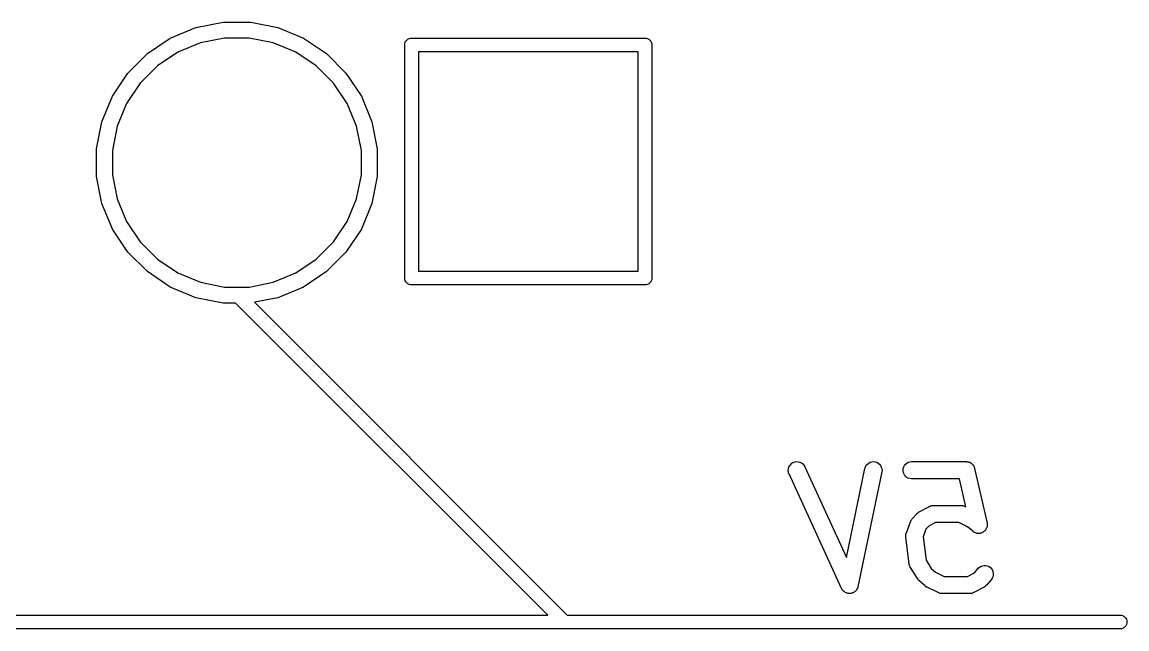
# Model space of a CAD drawing. Extents: x 123.5 to 170.1, y -121.6 to -90.
# Drawn here: x 138.82 to 148.45, y -114.51 to -109.22 of the extents above; entities that cross this region are included whole.
import ezdxf

# ---------------------------------------------------------------- set-up
doc = ezdxf.new("R2010")
doc.units = 0
doc.layers.add('BLACK', color=7, linetype='CONTINUOUS')

msp = doc.modelspace()

# ---------------------------------------------------------------- linework, layer by layer
at = {"layer": 'BLACK', "linetype": 'CONTINUOUS'}
for p, q in [((140.111, -109.364), (140.334, -109.272)), ((140.334, -109.272), (140.571, -109.224)), ((140.571, -109.224), (140.812, -109.224)), ((140.812, -109.224), (141.048, -109.272)), ((141.048, -109.272), (141.271, -109.364)), ((139.911, -109.498), (140.111, -109.364)), ((140.584, -109.364), (140.375, -109.406)), ((140.798, -109.364), (140.584, -109.364)), ((141.008, -109.406), (140.798, -109.364)), ((141.271, -109.364), (141.471, -109.498)), ((142.181, -109.373), (142.192, -109.367)), ((142.192, -109.367), (142.203, -109.364)), ((142.203, -109.364), (142.212, -109.363)), ((142.212, -109.363), (142.215, -109.363)), ((142.215, -109.363), (142.218, -109.363)), ((142.218, -109.363), (144.244, -109.363)), ((144.244, -109.363), (144.247, -109.363)), ((144.247, -109.363), (144.258, -109.364)), ((144.258, -109.364), (144.27, -109.367)), ((144.27, -109.367), (144.28, -109.373)), ((140.375, -109.406), (140.177, -109.487)), ((141.205, -109.487), (141.008, -109.406)), ((142.154, -109.423), (142.155, -109.411)), ((142.155, -109.426), (142.154, -109.423)), ((142.155, -109.411), (142.159, -109.4)), ((142.155, -111.452), (142.155, -109.426)), ((142.159, -109.4), (142.164, -109.39)), ((142.164, -109.39), (142.172, -109.381)), ((142.172, -109.381), (142.181, -109.373)), ((144.28, -109.373), (144.289, -109.381)), ((144.289, -109.381), (144.297, -109.39)), ((144.297, -109.39), (144.302, -109.4)), ((144.302, -109.4), (144.306, -109.411)), ((144.306, -109.411), (144.306, -109.418)), ((144.306, -109.418), (144.307, -109.423)), ((144.307, -109.423), (144.307, -109.426)), ((144.307, -109.426), (144.307, -111.452)), ((139.74, -109.668), (139.911, -109.498)), ((140.177, -109.487), (140, -109.606)), ((141.383, -109.606), (141.205, -109.487)), ((141.471, -109.498), (141.642, -109.668)), ((142.275, -109.483), (142.275, -111.395)), ((144.187, -109.483), (142.275, -109.483)), ((144.187, -111.395), (144.187, -109.483)), ((140, -109.606), (139.848, -109.757)), ((141.534, -109.757), (141.383, -109.606)), ((139.606, -109.869), (139.74, -109.668)), ((141.642, -109.668), (141.776, -109.869)), ((139.848, -109.757), (139.73, -109.935)), ((141.652, -109.935), (141.534, -109.757)), ((139.514, -110.092), (139.606, -109.869)), ((139.73, -109.935), (139.648, -110.132)), ((141.734, -110.132), (141.652, -109.935)), ((141.776, -109.869), (141.868, -110.092)), ((139.467, -110.328), (139.514, -110.092)), ((139.648, -110.132), (139.606, -110.342)), ((141.776, -110.342), (141.734, -110.132)), ((141.868, -110.092), (141.915, -110.328)), ((139.467, -110.569), (139.467, -110.328)), ((141.915, -110.328), (141.915, -110.569)), ((139.606, -110.342), (139.606, -110.555)), ((141.776, -110.555), (141.776, -110.342)), ((139.514, -110.806), (139.467, -110.569)), ((139.606, -110.555), (139.648, -110.765)), ((141.734, -110.765), (141.776, -110.555)), ((141.915, -110.569), (141.868, -110.806)), ((139.606, -111.028), (139.514, -110.806)), ((139.648, -110.765), (139.73, -110.962)), ((141.652, -110.962), (141.734, -110.765)), ((141.868, -110.806), (141.776, -111.028)), ((139.73, -110.962), (139.848, -111.14)), ((141.534, -111.14), (141.652, -110.962)), ((139.74, -111.229), (139.606, -111.028)), ((141.776, -111.028), (141.642, -111.229)), ((139.848, -111.14), (140, -111.291)), ((141.383, -111.291), (141.534, -111.14)), ((139.911, -111.399), (139.74, -111.229)), ((140, -111.291), (140.177, -111.41)), ((141.205, -111.41), (141.383, -111.291)), ((141.642, -111.229), (141.471, -111.399)), ((140.111, -111.533), (139.911, -111.399)), ((140.177, -111.41), (140.375, -111.492)), ((141.008, -111.492), (141.205, -111.41)), ((141.471, -111.399), (141.271, -111.533)), ((142.154, -111.455), (142.155, -111.452)), ((142.155, -111.467), (142.154, -111.455)), ((142.159, -111.478), (142.155, -111.467)), ((142.164, -111.489), (142.159, -111.478)), ((142.275, -111.395), (144.187, -111.395)), ((144.302, -111.478), (144.297, -111.489)), ((144.306, -111.467), (144.302, -111.478)), ((144.307, -111.455), (144.306, -111.467)), ((144.307, -111.452), (144.307, -111.455)), ((140.334, -111.626), (140.111, -111.533)), ((140.375, -111.492), (140.584, -111.533)), ((140.584, -111.533), (140.798, -111.533)), ((140.798, -111.533), (141.008, -111.492)), ((141.271, -111.533), (141.048, -111.626)), ((142.172, -111.498), (142.164, -111.489)), ((142.181, -111.505), (142.172, -111.498)), ((142.192, -111.511), (142.181, -111.505)), ((142.203, -111.514), (142.192, -111.511)), ((142.212, -111.515), (142.203, -111.514)), ((142.215, -111.515), (142.212, -111.515)), ((142.212, -111.515), (142.212, -111.515)), ((142.218, -111.515), (142.215, -111.515)), ((144.244, -111.515), (142.218, -111.515)), ((144.247, -111.515), (144.244, -111.515)), ((144.25, -111.515), (144.247, -111.515)), ((144.258, -111.514), (144.25, -111.515)), ((144.25, -111.515), (144.25, -111.515)), ((144.27, -111.511), (144.258, -111.514)), ((144.28, -111.505), (144.27, -111.511)), ((144.289, -111.498), (144.28, -111.505)), ((144.297, -111.489), (144.289, -111.498)), ((140.571, -111.673), (140.334, -111.626)), ((140.68, -111.673), (140.571, -111.673)), ((143.4, -114.392), (140.68, -111.673)), ((141.048, -111.626), (140.844, -111.666)), ((140.844, -111.666), (143.57, -114.392)), ((145.496, -113.132), (145.497, -113.117)), ((145.497, -113.117), (145.501, -113.103)), ((145.501, -113.103), (145.508, -113.09)), ((145.508, -113.09), (145.517, -113.079)), ((145.517, -113.079), (145.528, -113.069)), ((145.528, -113.069), (145.54, -113.062)), ((145.54, -113.062), (145.554, -113.057)), ((145.554, -113.057), (145.569, -113.055)), ((145.569, -113.055), (145.583, -113.056)), ((145.583, -113.056), (145.597, -113.06)), ((145.597, -113.06), (145.611, -113.066)), ((145.611, -113.066), (145.622, -113.075)), ((145.622, -113.075), (145.632, -113.086)), ((145.632, -113.086), (145.639, -113.099)), ((145.639, -113.099), (146.003, -113.891)), ((146.003, -113.891), (146.164, -113.115)), ((146.164, -113.115), (146.165, -113.114)), ((146.165, -113.114), (146.169, -113.1)), ((146.169, -113.1), (146.176, -113.087)), ((146.176, -113.087), (146.186, -113.076)), ((146.186, -113.076), (146.197, -113.067)), ((146.197, -113.067), (146.21, -113.06)), ((146.21, -113.06), (146.224, -113.056)), ((146.224, -113.056), (146.239, -113.055)), ((146.239, -113.055), (146.254, -113.057)), ((146.254, -113.057), (146.267, -113.061)), ((146.267, -113.061), (146.28, -113.068)), ((146.28, -113.068), (146.291, -113.078)), ((146.291, -113.078), (146.301, -113.089)), ((146.301, -113.089), (146.307, -113.102)), ((146.307, -113.102), (146.311, -113.116)), ((146.311, -113.116), (146.313, -113.131)), ((146.496, -113.13), (146.498, -113.115)), ((146.498, -113.115), (146.502, -113.101)), ((146.502, -113.101), (146.509, -113.088)), ((146.509, -113.088), (146.518, -113.077)), ((146.518, -113.077), (146.53, -113.068)), ((146.53, -113.068), (146.542, -113.061)), ((146.542, -113.061), (146.556, -113.057)), ((146.556, -113.057), (146.571, -113.055)), ((146.571, -113.055), (147.047, -113.055)), ((147.047, -113.055), (147.048, -113.055)), ((147.048, -113.055), (147.054, -113.056)), ((147.054, -113.056), (147.06, -113.056)), ((147.06, -113.056), (147.062, -113.057)), ((147.062, -113.057), (147.063, -113.057)), ((147.063, -113.057), (147.069, -113.059)), ((147.069, -113.059), (147.075, -113.06)), ((147.075, -113.06), (147.076, -113.061)), ((147.076, -113.061), (147.077, -113.061)), ((147.077, -113.061), (147.082, -113.064)), ((147.082, -113.064), (147.088, -113.067)), ((147.088, -113.067), (147.089, -113.068)), ((147.089, -113.068), (147.09, -113.068)), ((147.09, -113.068), (147.094, -113.072)), ((147.094, -113.072), (147.099, -113.076)), ((147.099, -113.076), (147.1, -113.077)), ((147.1, -113.077), (147.101, -113.078)), ((147.101, -113.078), (147.105, -113.082)), ((147.105, -113.082), (147.109, -113.087)), ((147.109, -113.087), (147.109, -113.088)), ((147.109, -113.088), (147.11, -113.089)), ((147.11, -113.089), (147.113, -113.094)), ((147.113, -113.094), (147.116, -113.1)), ((147.116, -113.1), (147.116, -113.101)), ((147.116, -113.101), (147.117, -113.102)), ((147.117, -113.102), (147.119, -113.108)), ((147.119, -113.108), (147.12, -113.114)), ((147.12, -113.114), (147.228, -113.59)), ((145.498, -113.146), (145.496, -113.132)), ((145.502, -113.16), (145.498, -113.146)), ((145.503, -113.161), (145.502, -113.16)), ((145.961, -114.161), (145.503, -113.161)), ((146.311, -113.145), (146.103, -114.145)), ((146.313, -113.131), (146.311, -113.145)), ((146.497, -113.144), (146.496, -113.13)), ((146.502, -113.158), (146.497, -113.144)), ((146.508, -113.171), (146.502, -113.158)), ((146.517, -113.183), (146.508, -113.171)), ((146.529, -113.192), (146.517, -113.183)), ((146.542, -113.199), (146.529, -113.192)), ((146.555, -113.203), (146.542, -113.199)), ((146.57, -113.205), (146.555, -113.203)), ((146.571, -113.205), (146.57, -113.205)), ((146.987, -113.205), (146.571, -113.205)), ((147.042, -113.448), (146.987, -113.205)), ((146.616, -113.509), (146.617, -113.508)), ((146.617, -113.508), (146.621, -113.505)), ((146.621, -113.505), (146.625, -113.501)), ((146.625, -113.501), (146.626, -113.5)), ((146.626, -113.5), (146.627, -113.499)), ((146.627, -113.499), (146.632, -113.496)), ((146.632, -113.496), (146.637, -113.492)), ((146.637, -113.492), (146.726, -113.445)), ((146.726, -113.445), (146.727, -113.444)), ((146.727, -113.444), (146.73, -113.443)), ((146.73, -113.443), (146.733, -113.442)), ((146.733, -113.442), (146.737, -113.44)), ((146.737, -113.44), (146.741, -113.439)), ((146.741, -113.439), (146.744, -113.438)), ((146.744, -113.438), (146.747, -113.437)), ((146.747, -113.437), (146.751, -113.437)), ((146.751, -113.437), (146.755, -113.436)), ((146.755, -113.436), (146.758, -113.436)), ((146.758, -113.436), (146.762, -113.436)), ((146.762, -113.436), (147, -113.436)), ((147, -113.436), (147.001, -113.436)), ((147.001, -113.436), (147.002, -113.436)), ((147.002, -113.436), (147.003, -113.436)), ((147.003, -113.436), (147.009, -113.437)), ((147.009, -113.437), (147.015, -113.438)), ((147.015, -113.438), (147.016, -113.438)), ((147.016, -113.438), (147.018, -113.438)), ((147.018, -113.438), (147.023, -113.44)), ((147.023, -113.44), (147.029, -113.442)), ((147.029, -113.442), (147.03, -113.443)), ((147.03, -113.443), (147.032, -113.443)), ((147.032, -113.443), (147.042, -113.448)), ((146.525, -113.675), (146.56, -113.58)), ((146.56, -113.58), (146.561, -113.579)), ((146.561, -113.579), (146.563, -113.574)), ((146.563, -113.574), (146.566, -113.569)), ((146.566, -113.569), (146.567, -113.567)), ((146.567, -113.566), (146.571, -113.561)), ((146.567, -113.567), (146.567, -113.566)), ((146.571, -113.561), (146.574, -113.557)), ((146.574, -113.557), (146.616, -113.509)), ((146.78, -113.586), (146.72, -113.618)), ((146.983, -113.586), (146.78, -113.586)), ((147.059, -113.622), (146.983, -113.586)), ((147.228, -113.59), (147.228, -113.591)), ((147.228, -113.591), (147.228, -113.597)), ((147.228, -113.597), (147.229, -113.603)), ((147.229, -113.603), (147.229, -113.604)), ((147.229, -113.604), (147.229, -113.605)), ((146.52, -113.695), (146.521, -113.692)), ((146.52, -113.7), (146.52, -113.695)), ((146.52, -113.704), (146.52, -113.7)), ((146.521, -113.689), (146.522, -113.685)), ((146.521, -113.692), (146.521, -113.689)), ((146.522, -113.685), (146.523, -113.681)), ((146.523, -113.681), (146.524, -113.678)), ((146.524, -113.678), (146.525, -113.675)), ((146.696, -113.645), (146.672, -113.711)), ((146.72, -113.618), (146.696, -113.645)), ((147.105, -113.662), (147.059, -113.622)), ((147.109, -113.666), (147.105, -113.662)), ((147.114, -113.67), (147.109, -113.666)), ((147.115, -113.67), (147.114, -113.67)), ((147.116, -113.671), (147.115, -113.67)), ((147.122, -113.673), (147.116, -113.671)), ((147.127, -113.676), (147.122, -113.673)), ((147.128, -113.677), (147.127, -113.676)), ((147.13, -113.677), (147.128, -113.677)), ((147.135, -113.678), (147.13, -113.677)), ((147.141, -113.68), (147.135, -113.678)), ((147.143, -113.68), (147.141, -113.68)), ((147.144, -113.681), (147.143, -113.68)), ((147.15, -113.681), (147.144, -113.681)), ((147.156, -113.681), (147.15, -113.681)), ((147.157, -113.681), (147.156, -113.681)), ((147.159, -113.681), (147.157, -113.681)), ((147.164, -113.68), (147.159, -113.681)), ((147.17, -113.68), (147.164, -113.68)), ((147.172, -113.679), (147.17, -113.68)), ((147.173, -113.679), (147.172, -113.679)), ((147.179, -113.677), (147.173, -113.679)), ((147.184, -113.675), (147.179, -113.677)), ((147.185, -113.674), (147.184, -113.675)), ((147.187, -113.674), (147.185, -113.674)), ((147.192, -113.671), (147.187, -113.674)), ((147.197, -113.668), (147.192, -113.671)), ((147.198, -113.667), (147.197, -113.668)), ((147.199, -113.666), (147.198, -113.667)), ((147.204, -113.662), (147.199, -113.666)), ((147.208, -113.658), (147.204, -113.662)), ((147.209, -113.657), (147.208, -113.658)), ((147.21, -113.656), (147.209, -113.657)), ((147.214, -113.652), (147.21, -113.656)), ((147.217, -113.647), (147.214, -113.652)), ((147.218, -113.646), (147.217, -113.647)), ((147.219, -113.645), (147.218, -113.646)), ((147.221, -113.639), (147.219, -113.645)), ((147.224, -113.634), (147.221, -113.639)), ((147.225, -113.631), (147.224, -113.633)), ((147.224, -113.633), (147.224, -113.634)), ((147.226, -113.626), (147.225, -113.631)), ((147.228, -113.62), (147.226, -113.626)), ((147.229, -113.617), (147.228, -113.619)), ((147.228, -113.619), (147.228, -113.62)), ((147.229, -113.605), (147.229, -113.611)), ((147.229, -113.611), (147.229, -113.617)), ((146.52, -113.707), (146.52, -113.704)), ((146.52, -113.71), (146.52, -113.707)), ((146.52, -113.711), (146.52, -113.71)), ((146.55, -113.949), (146.52, -113.711)), ((146.672, -113.711), (146.697, -113.914)), ((146.55, -113.95), (146.55, -113.949)), ((146.551, -113.951), (146.55, -113.95)), ((146.552, -113.957), (146.551, -113.951)), ((146.553, -113.963), (146.552, -113.957)), ((146.554, -113.964), (146.553, -113.963)), ((146.554, -113.965), (146.554, -113.964)), ((146.557, -113.971), (146.554, -113.965)), ((146.559, -113.977), (146.557, -113.971)), ((146.56, -113.977), (146.559, -113.977)), ((146.56, -113.978), (146.56, -113.977)), ((146.561, -113.979), (146.56, -113.978)), ((146.621, -114.075), (146.561, -113.979)), ((146.697, -113.914), (146.742, -113.986)), ((146.742, -113.986), (146.779, -114.019)), ((147.119, -114.023), (147.152, -113.985)), ((147.152, -113.985), (147.163, -113.975)), ((147.152, -113.985), (147.152, -113.985)), ((147.163, -113.975), (147.176, -113.967)), ((147.176, -113.967), (147.189, -113.962)), ((147.189, -113.962), (147.204, -113.96)), ((147.204, -113.96), (147.218, -113.961)), ((147.218, -113.961), (147.233, -113.964)), ((147.233, -113.964), (147.246, -113.97)), ((147.246, -113.97), (147.258, -113.979)), ((147.258, -113.979), (147.268, -113.989)), ((147.268, -113.989), (147.275, -114.002)), ((146.622, -114.077), (146.621, -114.075)), ((146.624, -114.079), (146.622, -114.077)), ((146.627, -114.083), (146.624, -114.079)), ((146.629, -114.086), (146.627, -114.083)), ((146.779, -114.019), (146.856, -114.055)), ((146.856, -114.055), (147.058, -114.055)), ((147.058, -114.055), (147.119, -114.023)), ((147.264, -114.084), (147.223, -114.132)), ((147.273, -114.072), (147.264, -114.084)), ((147.279, -114.059), (147.273, -114.072)), ((147.275, -114.002), (147.28, -114.016)), ((147.282, -114.045), (147.279, -114.059)), ((147.28, -114.016), (147.283, -114.03)), ((147.283, -114.03), (147.282, -114.045)), ((145.964, -114.166), (145.961, -114.161)), ((145.967, -114.171), (145.964, -114.166)), ((145.968, -114.172), (145.967, -114.171)), ((145.969, -114.174), (145.968, -114.172)), ((145.972, -114.178), (145.969, -114.174)), ((145.976, -114.182), (145.972, -114.178)), ((145.977, -114.184), (145.976, -114.182)), ((146.084, -114.182), (146.083, -114.183)), ((146.087, -114.177), (146.084, -114.182)), ((146.091, -114.173), (146.087, -114.177)), ((146.092, -114.171), (146.091, -114.173)), ((146.093, -114.17), (146.092, -114.171)), ((146.095, -114.165), (146.093, -114.17)), ((146.098, -114.16), (146.095, -114.165)), ((146.099, -114.159), (146.098, -114.16)), ((146.101, -114.152), (146.099, -114.157)), ((146.099, -114.157), (146.099, -114.159)), ((146.103, -114.146), (146.101, -114.152)), ((146.103, -114.145), (146.103, -114.146)), ((146.632, -114.088), (146.629, -114.086)), ((146.634, -114.09), (146.632, -114.088)), ((146.634, -114.091), (146.634, -114.09)), ((146.688, -114.139), (146.634, -114.091)), ((146.69, -114.14), (146.688, -114.139)), ((146.692, -114.142), (146.69, -114.14)), ((146.696, -114.145), (146.692, -114.142)), ((146.7, -114.147), (146.696, -114.145)), ((146.702, -114.148), (146.7, -114.147)), ((146.705, -114.15), (146.702, -114.148)), ((146.706, -114.15), (146.705, -114.15)), ((146.807, -114.198), (146.706, -114.15)), ((147.202, -114.149), (147.112, -114.196)), ((147.206, -114.145), (147.202, -114.149)), ((147.211, -114.143), (147.206, -114.145)), ((147.212, -114.141), (147.211, -114.143)), ((147.214, -114.141), (147.212, -114.141)), ((147.218, -114.136), (147.214, -114.141)), ((147.222, -114.133), (147.218, -114.136)), ((147.223, -114.132), (147.222, -114.133)), ((145.978, -114.185), (145.977, -114.184)), ((145.983, -114.188), (145.978, -114.185)), ((145.987, -114.192), (145.983, -114.188)), ((145.988, -114.193), (145.987, -114.192)), ((145.99, -114.194), (145.988, -114.193)), ((145.995, -114.196), (145.99, -114.194)), ((146, -114.199), (145.995, -114.196)), ((146.001, -114.199), (146, -114.199)), ((146.003, -114.2), (146.001, -114.199)), ((146.008, -114.202), (146.003, -114.2)), ((146.014, -114.203), (146.008, -114.202)), ((146.015, -114.204), (146.014, -114.203)), ((146.017, -114.204), (146.015, -114.204)), ((146.023, -114.204), (146.017, -114.204)), ((146.028, -114.205), (146.023, -114.204)), ((146.03, -114.205), (146.028, -114.205)), ((146.032, -114.205), (146.03, -114.205)), ((146.037, -114.204), (146.032, -114.205)), ((146.043, -114.204), (146.037, -114.204)), ((146.044, -114.203), (146.043, -114.204)), ((146.046, -114.203), (146.044, -114.203)), ((146.051, -114.201), (146.046, -114.203)), ((146.057, -114.2), (146.051, -114.201)), ((146.058, -114.199), (146.057, -114.2)), ((146.06, -114.198), (146.058, -114.199)), ((146.065, -114.196), (146.06, -114.198)), ((146.07, -114.193), (146.065, -114.196)), ((146.071, -114.192), (146.07, -114.193)), ((146.073, -114.191), (146.071, -114.192)), ((146.077, -114.188), (146.073, -114.191)), ((146.081, -114.184), (146.077, -114.188)), ((146.083, -114.183), (146.081, -114.184)), ((146.808, -114.198), (146.807, -114.198)), ((146.809, -114.199), (146.808, -114.198)), ((146.815, -114.201), (146.809, -114.199)), ((146.821, -114.203), (146.815, -114.201)), ((146.822, -114.203), (146.821, -114.203)), ((146.823, -114.203), (146.822, -114.203)), ((146.829, -114.204), (146.823, -114.203)), ((146.835, -114.205), (146.829, -114.204)), ((146.837, -114.205), (146.835, -114.205)), ((146.838, -114.205), (146.837, -114.205)), ((146.839, -114.205), (146.838, -114.205)), ((147.077, -114.205), (146.839, -114.205)), ((147.08, -114.205), (147.077, -114.205)), ((147.083, -114.205), (147.08, -114.205)), ((147.087, -114.204), (147.083, -114.205)), ((147.092, -114.204), (147.087, -114.204)), ((147.095, -114.203), (147.092, -114.204)), ((147.098, -114.202), (147.095, -114.203)), ((147.102, -114.201), (147.098, -114.202)), ((147.106, -114.199), (147.102, -114.201)), ((147.108, -114.198), (147.106, -114.199)), ((147.111, -114.197), (147.108, -114.198)), ((147.112, -114.196), (147.111, -114.197)), ((135.61, -114.392), (143.4, -114.392)), ((143.57, -114.392), (148.39, -114.392)), ((148.39, -114.392), (148.399, -114.393)), ((148.399, -114.393), (148.41, -114.397)), ((148.41, -114.397), (148.42, -114.402)), ((148.42, -114.402), (148.429, -114.41)), ((148.429, -114.41), (148.437, -114.419)), ((148.437, -114.419), (148.443, -114.429)), ((148.443, -114.429), (148.446, -114.441)), ((148.446, -114.464), (148.443, -114.475)), ((148.446, -114.441), (148.447, -114.452)), ((148.447, -114.452), (148.446, -114.464)), ((143.542, -114.512), (135.588, -114.512)), ((143.545, -114.513), (143.542, -114.512)), ((143.548, -114.512), (143.545, -114.513)), ((148.39, -114.512), (143.548, -114.512)), ((148.399, -114.512), (148.39, -114.512)), ((148.41, -114.508), (148.399, -114.512)), ((148.42, -114.503), (148.41, -114.508)), ((148.429, -114.495), (148.42, -114.503)), ((148.437, -114.486), (148.429, -114.495)), ((148.443, -114.475), (148.437, -114.486))]:
    msp.add_line(p, q, dxfattribs=at)

doc.saveas('drawing.dxf')
